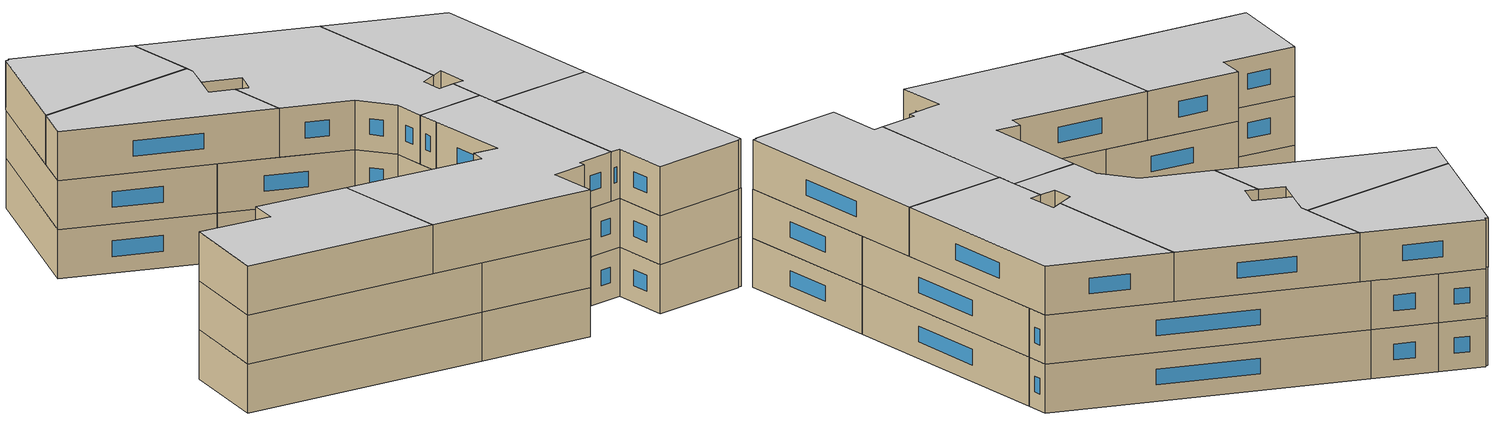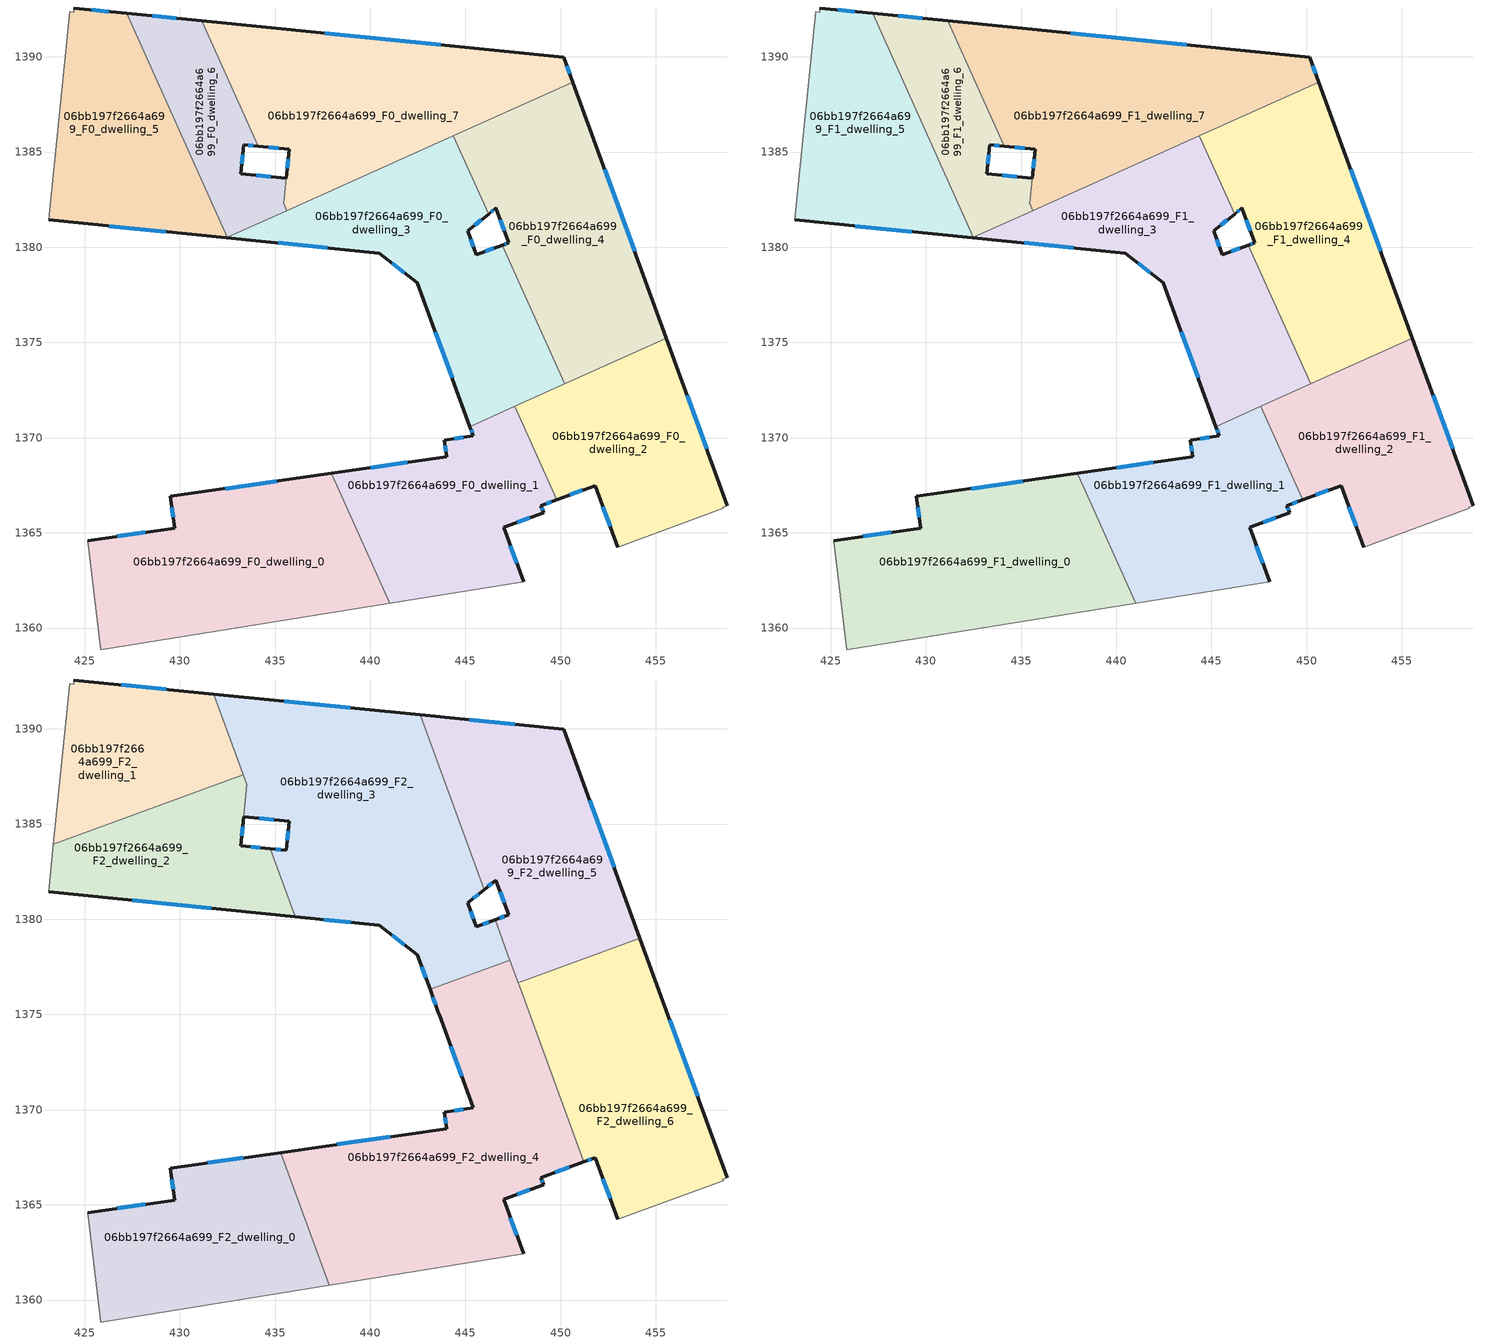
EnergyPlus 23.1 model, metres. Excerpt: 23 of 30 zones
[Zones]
06bb197f2664a699_F0_dwelling_0
 floor ground (EU_floor_Construction): 437.96,1368.13 441.03,1361.3 425.85,1358.85 425.16,1364.59 429.73,1365.25 429.5,1366.92 z0
 wall outside (EU_wall_Construction): 437.96,1368.13 429.5,1366.92 429.73,1365.25 425.16,1364.59 z0:3
 wall adiabatic (EU_wall_Construction): 425.16,1364.59 425.85,1358.85 441.03,1361.3 z0:3
 wall to 06bb197f2664a699_F0_dwelling_1 (EU_wall_Construction): 438.26,1367.46 437.96,1368.13 / 441.03,1361.3 438.27,1367.45 z0:3
 window (EU_Window_Construction): 428.18,1365.03 426.71,1364.82 / 429.58,1366.35 429.65,1365.82 / 435.08,1367.72 432.37,1367.33 z1.02:1.98
06bb197f2664a699_F0_dwelling_1
 floor ground (EU_floor_Construction): 447.59,1371.64 449.79,1366.74 448.96,1366.43 449.1,1366.06 447,1365.29 448.05,1362.43 441.03,1361.3 437.96,1368.13 444.01,1369 443.88,1369.88 445.41,1370.09 445.23,1370.58 z0
 wall outside (EU_wall_Construction): 445.23,1370.58 445.41,1370.09 443.88,1369.88 444.01,1369 437.96,1368.13 / 448.05,1362.43 447,1365.29 449.1,1366.06 448.96,1366.43 449.79,1366.74 z0:3
 wall adiabatic (EU_wall_Construction): 441.03,1361.3 448.05,1362.43 z0:3
 wall to 06bb197f2664a699_F0_dwelling_2 (EU_wall_Construction): 449.79,1366.74 447.59,1371.64 z0:3
 wall to 06bb197f2664a699_F0_dwelling_3 (EU_wall_Construction): 447.59,1371.64 445.23,1370.58 z0:3
 window (EU_Window_Construction): 441.95,1368.7 440.02,1368.43 / 443.93,1369.58 443.97,1369.3 / 444.89,1370.02 444.4,1369.95 / 445.29,1370.42 445.35,1370.26 / 449.25,1366.54 449.51,1366.64 / 449.05,1366.19 449.01,1366.31 / 447.72,1365.55 448.38,1365.8 / 447.69,1363.41 447.36,1364.32 z1.02:1.98
06bb197f2664a699_F0_dwelling_2
 floor ground (EU_floor_Construction): 455.55,1375.22 458.76,1366.43 458.52,1366.34 458.54,1366.28 453.01,1364.23 451.81,1367.48 449.79,1366.74 447.59,1371.64 z0
 wall outside (EU_wall_Construction): 449.79,1366.74 451.81,1367.48 453.01,1364.23 / 458.76,1366.43 455.55,1375.22 z0:3
 wall adiabatic (EU_wall_Construction): 453.01,1364.23 458.54,1366.28 458.52,1366.34 458.76,1366.43 z0:3
 wall to 06bb197f2664a699_F0_dwelling_4 (EU_wall_Construction): 455.55,1375.22 450.21,1372.82 z0:3
 wall to 06bb197f2664a699_F0_dwelling_3 (EU_wall_Construction): 450.21,1372.82 447.59,1371.65 z0:3
 window (EU_Window_Construction): 450.48,1366.99 451.13,1367.23 / 457.67,1369.42 456.64,1372.23 / 452.22,1366.38 452.6,1365.34 z1.02:1.98
06bb197f2664a699_F0_dwelling_3
 floor ground (EU_floor_Construction): 446.21,1381.74 445.11,1380.86 445.56,1379.61 446.94,1380.12 450.21,1372.82 445.23,1370.58 442.48,1378.13 440.47,1379.7 432.44,1380.5 444.36,1385.85 z0
 wall outside (EU_wall_Construction): 446.94,1380.12 445.56,1379.61 445.11,1380.86 446.21,1381.74 / 432.44,1380.5 440.47,1379.7 442.48,1378.13 445.23,1370.58 z0:3
 wall to 06bb197f2664a699_F0_dwelling_4 (EU_wall_Construction): 446.21,1381.74 444.36,1385.85 / 450.21,1372.82 446.94,1380.12 z0:3
 wall to 06bb197f2664a699_F0_dwelling_7 (EU_wall_Construction): 444.36,1385.85 435.62,1381.93 z0:3
 wall to 06bb197f2664a699_F0_dwelling_6 (EU_wall_Construction): 435.62,1381.93 432.48,1380.52 z0:3
 wall to 06bb197f2664a699_F0_dwelling_5 (EU_wall_Construction): 432.48,1380.52 432.44,1380.5 z0:3
 window (EU_Window_Construction): 445.48,1381.16 445.83,1381.44 / 445.41,1380.04 445.26,1380.43 / 446.47,1379.94 446.03,1379.78 / 443.41,1375.56 444.29,1373.15 / 441.15,1379.16 441.8,1378.66 / 435.17,1380.23 437.74,1379.97 z1.02:1.98
06bb197f2664a699_F0_dwelling_4
 floor ground (EU_floor_Construction): 450.64,1388.67 455.55,1375.22 450.21,1372.82 446.94,1380.12 447.26,1380.23 446.6,1382.06 446.21,1381.74 444.36,1385.85 z0
 wall outside (EU_wall_Construction): 446.21,1381.74 446.6,1382.06 447.26,1380.23 446.94,1380.12 / 455.55,1375.22 450.64,1388.67 z0:3
 wall to 06bb197f2664a699_F0_dwelling_7 (EU_wall_Construction): 450.64,1388.67 444.36,1385.85 z0:3
 window (EU_Window_Construction): 447.15,1380.19 447.05,1380.16 / 446.83,1381.44 447.04,1380.85 / 446.34,1381.85 446.47,1381.95 / 453.88,1379.79 452.31,1384.09 z1.02:1.98
06bb197f2664a699_F0_dwelling_5
 floor ground (EU_floor_Construction): 427.2,1392.28 432.48,1380.52 432.44,1380.5 423.1,1381.43 424.21,1392.36 424.42,1392.33 424.42,1392.56 z0
 wall outside (EU_wall_Construction): 427.2,1392.28 424.42,1392.56 / 423.1,1381.43 432.44,1380.5 z0:3
 wall to 06bb197f2664a699_F0_dwelling_6 (EU_wall_Construction): 432.48,1380.52 427.2,1392.28 z0:3
 wall adiabatic (EU_wall_Construction): 424.42,1392.56 424.42,1392.33 424.21,1392.36 423.1,1381.43 z0:3
 window (EU_Window_Construction): 426.26,1392.38 425.37,1392.47 / 426.28,1381.12 429.26,1380.82 z1.02:1.98
06bb197f2664a699_F0_dwelling_6
 floor ground (EU_floor_Construction): 431.15,1391.88 434.1,1385.3 433.34,1385.38 433.19,1383.86 435.58,1383.62 435.45,1382.3 435.62,1381.93 432.48,1380.52 427.2,1392.28 z0
 wall outside (EU_wall_Construction): 431.15,1391.88 427.2,1392.28 / 435.58,1383.62 433.19,1383.86 433.34,1385.38 434.1,1385.3 z0:3
 wall to 06bb197f2664a699_F0_dwelling_7 (EU_wall_Construction): 434.1,1385.3 431.15,1391.88 / 435.62,1381.93 435.45,1382.3 435.58,1383.62 z0:3
 window (EU_Window_Construction): 429.81,1392.02 428.55,1392.14 / 433.6,1385.35 433.84,1385.33 / 433.24,1384.38 433.29,1384.86 / 434.77,1383.7 434.01,1383.78 z1.02:1.98
06bb197f2664a699_F0_dwelling_7
 floor ground (EU_floor_Construction): 450.16,1389.97 450.64,1388.67 435.62,1381.93 435.45,1382.3 435.74,1385.14 434.1,1385.3 431.15,1391.88 z0
 wall outside (EU_wall_Construction): 434.1,1385.3 435.74,1385.14 435.59,1383.62 / 450.64,1388.67 450.16,1389.97 431.15,1391.88 z0:3
 window (EU_Window_Construction): 435.69,1384.63 435.64,1384.14 / 434.66,1385.25 435.18,1385.2 / 443.69,1390.62 437.62,1391.23 / 450.47,1389.11 450.32,1389.53 z1.02:1.98
06bb197f2664a699_F1_dwelling_0
 floor to 06bb197f2664a699_F0_dwelling_0 (EU_floor_Construction): 437.96,1368.13 441.03,1361.3 425.85,1358.85 425.16,1364.59 429.73,1365.25 429.5,1366.92 z3
 wall outside (EU_wall_Construction): 437.96,1368.13 429.5,1366.92 429.73,1365.25 425.16,1364.59 z3:6
 wall adiabatic (EU_wall_Construction): 425.16,1364.59 425.85,1358.85 441.03,1361.3 z3:6
 wall to 06bb197f2664a699_F1_dwelling_1 (EU_wall_Construction): 438.26,1367.46 437.96,1368.13 / 441.03,1361.3 438.27,1367.45 z3:6
 window (EU_Window_Construction): 428.18,1365.03 426.71,1364.82 / 429.58,1366.35 429.65,1365.82 / 435.08,1367.72 432.37,1367.33 z4.02:4.98
06bb197f2664a699_F1_dwelling_1
 floor to 06bb197f2664a699_F0_dwelling_1 (EU_floor_Construction): 447.59,1371.64 449.79,1366.74 448.96,1366.43 449.1,1366.06 447,1365.29 448.05,1362.43 441.03,1361.3 437.96,1368.13 444.01,1369 443.88,1369.88 445.41,1370.09 445.23,1370.58 z3
 wall outside (EU_wall_Construction): 445.23,1370.58 445.41,1370.09 443.88,1369.88 444.01,1369 437.96,1368.13 / 448.05,1362.43 447,1365.29 449.1,1366.06 448.96,1366.43 449.79,1366.74 z3:6
 wall adiabatic (EU_wall_Construction): 441.03,1361.3 448.05,1362.43 z3:6
 wall to 06bb197f2664a699_F1_dwelling_2 (EU_wall_Construction): 449.79,1366.74 447.59,1371.64 z3:6
 wall to 06bb197f2664a699_F1_dwelling_3 (EU_wall_Construction): 447.59,1371.64 445.23,1370.58 z3:6
 window (EU_Window_Construction): 441.95,1368.7 440.02,1368.43 / 443.93,1369.58 443.97,1369.3 / 444.89,1370.02 444.4,1369.95 / 445.29,1370.42 445.35,1370.26 / 449.25,1366.54 449.51,1366.64 / 449.05,1366.19 449.01,1366.31 / 447.72,1365.55 448.38,1365.8 / 447.69,1363.41 447.36,1364.32 z4.02:4.98
06bb197f2664a699_F1_dwelling_2
 floor to 06bb197f2664a699_F0_dwelling_2 (EU_floor_Construction): 455.55,1375.22 458.76,1366.43 458.52,1366.34 458.54,1366.28 453.01,1364.23 451.81,1367.48 449.79,1366.74 447.59,1371.64 z3
 wall outside (EU_wall_Construction): 449.79,1366.74 451.81,1367.48 453.01,1364.23 / 458.76,1366.43 455.55,1375.22 z3:6
 wall adiabatic (EU_wall_Construction): 453.01,1364.23 458.54,1366.28 458.52,1366.34 458.76,1366.43 z3:6
 wall to 06bb197f2664a699_F1_dwelling_4 (EU_wall_Construction): 455.55,1375.22 450.21,1372.82 z3:6
 wall to 06bb197f2664a699_F1_dwelling_3 (EU_wall_Construction): 450.21,1372.82 447.59,1371.65 z3:6
 window (EU_Window_Construction): 450.48,1366.99 451.13,1367.23 / 457.67,1369.42 456.64,1372.23 / 452.22,1366.38 452.6,1365.34 z4.02:4.98
06bb197f2664a699_F1_dwelling_3
 floor to 06bb197f2664a699_F0_dwelling_3 (EU_floor_Construction): 446.21,1381.74 445.11,1380.86 445.56,1379.61 446.94,1380.12 450.21,1372.82 445.23,1370.58 442.48,1378.13 440.47,1379.7 432.44,1380.5 444.36,1385.85 z3
 wall outside (EU_wall_Construction): 446.94,1380.12 445.56,1379.61 445.11,1380.86 446.21,1381.74 / 432.44,1380.5 440.47,1379.7 442.48,1378.13 445.23,1370.58 z3:6
 wall to 06bb197f2664a699_F1_dwelling_4 (EU_wall_Construction): 446.21,1381.74 444.36,1385.85 / 450.21,1372.82 446.94,1380.12 z3:6
 wall to 06bb197f2664a699_F1_dwelling_7 (EU_wall_Construction): 444.36,1385.85 435.62,1381.93 z3:6
 wall to 06bb197f2664a699_F1_dwelling_6 (EU_wall_Construction): 435.62,1381.93 432.48,1380.52 z3:6
 wall to 06bb197f2664a699_F1_dwelling_5 (EU_wall_Construction): 432.48,1380.52 432.44,1380.5 z3:6
 window (EU_Window_Construction): 445.48,1381.16 445.83,1381.44 / 445.41,1380.04 445.26,1380.43 / 446.47,1379.94 446.03,1379.78 / 443.41,1375.56 444.29,1373.15 / 441.15,1379.16 441.8,1378.66 / 435.17,1380.23 437.74,1379.97 z4.02:4.98
06bb197f2664a699_F1_dwelling_4
 floor to 06bb197f2664a699_F0_dwelling_4 (EU_floor_Construction): 450.64,1388.67 455.55,1375.22 450.21,1372.82 446.94,1380.12 447.26,1380.23 446.6,1382.06 446.21,1381.74 444.36,1385.85 z3
 wall outside (EU_wall_Construction): 446.21,1381.74 446.6,1382.06 447.26,1380.23 446.94,1380.12 / 455.55,1375.22 450.64,1388.67 z3:6
 wall to 06bb197f2664a699_F1_dwelling_7 (EU_wall_Construction): 450.64,1388.67 444.36,1385.85 z3:6
 window (EU_Window_Construction): 447.15,1380.19 447.05,1380.16 / 446.83,1381.44 447.04,1380.85 / 446.34,1381.85 446.47,1381.95 / 453.88,1379.79 452.31,1384.09 z4.02:4.98
06bb197f2664a699_F1_dwelling_5
 floor to 06bb197f2664a699_F0_dwelling_5 (EU_floor_Construction): 427.2,1392.28 432.48,1380.52 432.44,1380.5 423.1,1381.43 424.21,1392.36 424.42,1392.33 424.42,1392.56 z3
 wall outside (EU_wall_Construction): 427.2,1392.28 424.42,1392.56 / 423.1,1381.43 432.44,1380.5 z3:6
 wall to 06bb197f2664a699_F1_dwelling_6 (EU_wall_Construction): 432.48,1380.52 427.2,1392.28 z3:6
 wall adiabatic (EU_wall_Construction): 424.42,1392.56 424.42,1392.33 424.21,1392.36 423.1,1381.43 z3:6
 window (EU_Window_Construction): 426.26,1392.38 425.37,1392.47 / 426.28,1381.12 429.26,1380.82 z4.02:4.98
06bb197f2664a699_F1_dwelling_6
 floor to 06bb197f2664a699_F0_dwelling_6 (EU_floor_Construction): 431.15,1391.88 434.1,1385.3 433.34,1385.38 433.19,1383.86 435.58,1383.62 435.45,1382.3 435.62,1381.93 432.48,1380.52 427.2,1392.28 z3
 wall outside (EU_wall_Construction): 431.15,1391.88 427.2,1392.28 / 435.58,1383.62 433.19,1383.86 433.34,1385.38 434.1,1385.3 z3:6
 wall to 06bb197f2664a699_F1_dwelling_7 (EU_wall_Construction): 434.1,1385.3 431.15,1391.88 / 435.62,1381.93 435.45,1382.3 435.58,1383.62 z3:6
 window (EU_Window_Construction): 429.81,1392.02 428.55,1392.14 / 433.6,1385.35 433.84,1385.33 / 433.24,1384.38 433.29,1384.86 / 434.77,1383.7 434.01,1383.78 z4.02:4.98
06bb197f2664a699_F1_dwelling_7
 floor to 06bb197f2664a699_F0_dwelling_7 (EU_floor_Construction): 450.16,1389.97 450.64,1388.67 435.62,1381.93 435.45,1382.3 435.74,1385.14 434.1,1385.3 431.15,1391.88 z3
 wall outside (EU_wall_Construction): 434.1,1385.3 435.74,1385.14 435.59,1383.62 / 450.64,1388.67 450.16,1389.97 431.15,1391.88 z3:6
 window (EU_Window_Construction): 435.69,1384.63 435.64,1384.14 / 434.66,1385.25 435.18,1385.2 / 443.69,1390.62 437.62,1391.23 / 450.47,1389.11 450.32,1389.53 z4.02:4.98
 ceiling adiabatic (EU_roof_Construction): 450.64,1388.67 450.16,1389.97 442.63,1390.73 444.41,1385.87 z6; 433.48,1386.7 433.52,1387.09 433.33,1387.59 433.11,1387.51 z6
06bb197f2664a699_F2_dwelling_0
 floor outside (EU_floor_Construction): 435.3,1367.75 429.5,1366.92 429.73,1365.25 429.49,1366.92 435.3,1367.75 437.84,1360.78 425.85,1358.85 425.16,1364.59 425.85,1358.85 437.84,1360.78 z6
 floor to 06bb197f2664a699_F1_dwelling_0 (EU_floor_Construction): 435.3,1367.75 437.84,1360.78 425.85,1358.85 425.16,1364.59 429.73,1365.25 429.5,1366.92 z6
 wall outside (EU_wall_Construction): 435.3,1367.75 429.49,1366.92 429.73,1365.25 425.16,1364.59 z6:9
 wall to 06bb197f2664a699_F2_dwelling_4 (EU_wall_Construction): 437.84,1360.78 435.3,1367.75 z6:9
 wall adiabatic (EU_wall_Construction): 425.16,1364.59 425.85,1358.85 437.84,1360.78 z6:9
 window (EU_Window_Construction): 433.32,1367.46 431.47,1367.2 / 428.18,1365.02 426.71,1364.81 / 429.58,1366.35 429.65,1365.82 z7.02:7.98
 ceiling to 06bb197f2664a699_F3_dwelling_0 (EU_floor_Construction): 437.84,1360.78 435.3,1367.75 429.49,1366.92 429.73,1365.25 425.16,1364.59 425.85,1358.85 z9
06bb197f2664a699_F2_dwelling_1
 floor to 06bb197f2664a699_F1_dwelling_5 (EU_floor_Construction): 427.2,1392.28 429.87,1386.33 423.36,1383.95 424.21,1392.36 424.42,1392.33 424.42,1392.56 z6
 floor to 06bb197f2664a699_F1_dwelling_6 (EU_floor_Construction): 431.15,1391.88 433.11,1387.51 429.87,1386.33 427.2,1392.28 z6
 floor to 06bb197f2664a699_F1_dwelling_7 (EU_floor_Construction): 431.79,1391.82 433.33,1387.59 433.11,1387.51 431.15,1391.88 z6
 wall outside (EU_wall_Construction): 431.79,1391.82 424.42,1392.56 z6:9
 wall adiabatic (EU_wall_Construction): 424.42,1392.56 424.41,1392.33 424.21,1392.36 423.36,1383.95 z6:9
 wall to 06bb197f2664a699_F2_dwelling_2 (EU_wall_Construction): 423.36,1383.95 433.33,1387.59 z6:9
 wall to 06bb197f2664a699_F2_dwelling_3 (EU_wall_Construction): 433.33,1387.59 431.79,1391.82 z6:9
 window (EU_Window_Construction): 429.28,1392.07 426.93,1392.31 z7.02:7.98
 ceiling to 06bb197f2664a699_F3_dwelling_1 (EU_floor_Construction): 433.33,1387.59 431.79,1391.82 424.42,1392.56 424.41,1392.33 424.21,1392.36 423.36,1383.95 z9
06bb197f2664a699_F2_dwelling_2
 floor to 06bb197f2664a699_F1_dwelling_6 (EU_floor_Construction): 433.48,1386.7 433.19,1383.86 434.76,1383.7 435.43,1381.84 432.48,1380.52 429.87,1386.33 433.11,1387.51 z6
 floor to 06bb197f2664a699_F1_dwelling_5 (EU_floor_Construction): 429.87,1386.33 432.48,1380.52 432.44,1380.5 423.1,1381.43 423.36,1383.95 z6
 floor adiabatic (EU_floor_Construction): 433.33,1387.59 433.52,1387.09 433.48,1386.7 433.11,1387.51 z6
 floor to 06bb197f2664a699_F1_dwelling_3 (EU_floor_Construction): 435.43,1381.84 436.06,1380.14 432.44,1380.5 z6
 wall outside (EU_wall_Construction): 423.1,1381.43 436.06,1380.14 / 434.76,1383.7 433.19,1383.86 433.34,1385.37 z6:9
 wall adiabatic (EU_wall_Construction): 423.36,1383.95 423.1,1381.43 z6:9
 wall to 06bb197f2664a699_F2_dwelling_3 (EU_wall_Construction): 433.34,1385.38 433.52,1387.09 433.33,1387.59 / 436.06,1380.14 434.76,1383.7 z6:9
 window (EU_Window_Construction): 427.51,1380.99 431.65,1380.58 / 433.24,1384.37 433.29,1384.86 / 434.22,1383.75 433.72,1383.8 z7.02:7.98
 ceiling to 06bb197f2664a699_F3_dwelling_2 (EU_floor_Construction): 436.06,1380.14 434.76,1383.7 433.19,1383.86 433.52,1387.09 433.33,1387.59 423.36,1383.95 423.1,1381.43 z9
06bb197f2664a699_F2_dwelling_3
 floor to 06bb197f2664a699_F1_dwelling_3 (EU_floor_Construction): 444.64,1385.24 445.98,1381.56 445.11,1380.86 445.56,1379.61 446.56,1379.98 447.34,1377.86 443.14,1376.32 442.48,1378.13 440.47,1379.7 436.06,1380.14 435.43,1381.84 444.36,1385.85 z6
 floor to 06bb197f2664a699_F1_dwelling_7 (EU_floor_Construction): 442.63,1390.73 444.41,1385.87 435.62,1381.93 435.45,1382.3 435.74,1385.14 434.1,1385.3 433.48,1386.7 433.52,1387.09 431.79,1391.82 z6
 floor to 06bb197f2664a699_F1_dwelling_6 (EU_floor_Construction): 433.48,1386.7 434.1,1385.3 433.34,1385.38 z6; 435.58,1383.62 435.45,1382.3 435.62,1381.93 435.43,1381.84 434.76,1383.7 z6
 floor to 06bb197f2664a699_F1_dwelling_4 (EU_floor_Construction): 444.41,1385.87 444.64,1385.24 444.36,1385.85 z6
 wall outside (EU_wall_Construction): 436.06,1380.14 440.47,1379.69 442.48,1378.13 443.14,1376.32 / 433.34,1385.38 435.74,1385.14 435.58,1383.62 434.76,1383.7 / 442.63,1390.73 431.79,1391.82 / 446.56,1379.98 445.56,1379.61 445.11,1380.85 445.98,1381.56 z6:9
 wall to 06bb197f2664a699_F2_dwelling_5 (EU_wall_Construction): 445.98,1381.56 442.63,1390.73 / 447.34,1377.86 446.56,1379.98 z6:9
 wall to 06bb197f2664a699_F2_dwelling_4 (EU_wall_Construction): 443.14,1376.32 447.34,1377.86 z6:9
 window (EU_Window_Construction): 441.15,1379.16 441.8,1378.66 / 437.56,1379.99 438.97,1379.84 / 435.3,1383.65 435.04,1383.67 / 435.68,1384.62 435.64,1384.14 / 434.16,1385.3 434.92,1385.22 / 438.94,1391.1 435.48,1391.45 / 445.41,1381.09 445.69,1381.32 / 445.41,1380.03 445.26,1380.43 / 446.22,1379.85 445.9,1379.74 / 442.7,1377.51 442.91,1376.94 z7.02:7.98
 ceiling to 06bb197f2664a699_F3_dwelling_3 (EU_floor_Construction): 447.34,1377.86 446.56,1379.98 445.56,1379.61 445.11,1380.85 445.98,1381.56 442.63,1390.73 431.79,1391.82 433.52,1387.09 433.34,1385.38 435.74,1385.14 435.58,1383.62 434.76,1383.7 436.06,1380.14 440.47,1379.69 442.48,1378.13 443.14,1376.32 z9
06bb197f2664a699_F2_dwelling_4
 floor to 06bb197f2664a699_F1_dwelling_1 (EU_floor_Construction): 447.59,1371.64 449.79,1366.74 448.96,1366.43 449.1,1366.06 447,1365.29 448.05,1362.43 441.03,1361.3 437.96,1368.13 444.01,1369 443.88,1369.88 445.41,1370.09 445.23,1370.58 z6
 floor to 06bb197f2664a699_F1_dwelling_0 (EU_floor_Construction): 437.96,1368.13 441.03,1361.3 437.84,1360.78 435.3,1367.75 z6
 floor to 06bb197f2664a699_F1_dwelling_3 (EU_floor_Construction): 447.78,1376.64 447.82,1376.54 449.32,1372.42 445.23,1370.58 443.14,1376.32 447.34,1377.86 z6
 floor to 06bb197f2664a699_F1_dwelling_2 (EU_floor_Construction): 449.32,1372.42 451.21,1367.26 449.79,1366.74 447.59,1371.64 z6
 wall outside (EU_wall_Construction): 443.14,1376.32 443.58,1375.1 443.62,1375.01 445.41,1370.09 443.88,1369.88 444.01,1369 435.3,1367.75 / 448.05,1362.43 447,1365.29 449.1,1366.06 448.96,1366.43 451.21,1367.26 z6:9
 wall adiabatic (EU_wall_Construction): 437.84,1360.78 448.05,1362.43 z6:9
 wall to 06bb197f2664a699_F2_dwelling_6 (EU_wall_Construction): 451.21,1367.26 447.82,1376.54 447.78,1376.64 447.77,1376.67 z6:9
 wall to 06bb197f2664a699_F2_dwelling_5 (EU_wall_Construction): 447.77,1376.67 447.34,1377.86 z6:9
 window (EU_Window_Construction): 444.89,1370.02 444.4,1369.95 / 444.23,1373.33 444.8,1371.76 / 443.29,1375.91 443.43,1375.52 / 449.73,1366.71 450.44,1366.98 / 449.05,1366.18 449.01,1366.3 / 447.71,1365.55 448.38,1365.8 / 447.69,1363.4 447.36,1364.32 / 441.04,1368.57 438.26,1368.17 / 443.92,1369.58 443.96,1369.3 z7.02:7.98
 ceiling to 06bb197f2664a699_F3_dwelling_4 (EU_floor_Construction): 448.05,1362.43 447,1365.29 449.1,1366.06 448.96,1366.43 451.21,1367.26 447.82,1376.54 447.78,1376.64 447.34,1377.86 443.14,1376.32 443.58,1375.1 443.62,1375.01 445.41,1370.09 443.88,1369.88 444.01,1369 435.3,1367.75 437.84,1360.78 z9
06bb197f2664a699_F2_dwelling_5
 floor to 06bb197f2664a699_F1_dwelling_4 (EU_floor_Construction): 450.64,1388.67 454.16,1379 448.39,1376.89 446.94,1380.11 447.26,1380.23 446.6,1382.06 446.21,1381.74 444.64,1385.24 444.41,1385.87 z6
 floor to 06bb197f2664a699_F1_dwelling_3 (EU_floor_Construction): 444.64,1385.24 446.21,1381.74 445.98,1381.56 z6; 446.94,1380.11 448.39,1376.89 447.77,1376.67 446.56,1379.98 z6
 floor adiabatic (EU_floor_Construction): 450.16,1389.97 450.64,1388.67 444.41,1385.87 442.63,1390.73 z6
 wall outside (EU_wall_Construction): 445.98,1381.56 446.6,1382.06 447.26,1380.23 446.56,1379.98 / 454.16,1379 450.16,1389.97 442.63,1390.73 z6:9
 wall to 06bb197f2664a699_F2_dwelling_6 (EU_wall_Construction): 447.77,1376.67 454.16,1379 z6:9
 window (EU_Window_Construction): 446.82,1381.44 447.04,1380.85 / 446.19,1381.73 446.39,1381.89 / 447.6,1390.23 445.19,1390.47 / 452.8,1382.73 451.52,1386.24 / 447.02,1380.15 446.8,1380.06 z7.02:7.98
 ceiling to 06bb197f2664a699_F3_dwelling_5 (EU_floor_Construction): 454.16,1379 450.16,1389.97 442.63,1390.73 445.98,1381.56 446.6,1382.06 447.26,1380.23 446.56,1379.98 447.77,1376.67 z9
06bb197f2664a699_F2_dwelling_6
 floor to 06bb197f2664a699_F1_dwelling_2 (EU_floor_Construction): 455.55,1375.22 458.76,1366.43 458.52,1366.34 458.54,1366.28 453.01,1364.23 451.81,1367.48 451.21,1367.26 449.32,1372.42 z6
 floor to 06bb197f2664a699_F1_dwelling_4 (EU_floor_Construction): 454.16,1379 455.55,1375.22 450.21,1372.82 448.39,1376.89 z6
 floor to 06bb197f2664a699_F1_dwelling_3 (EU_floor_Construction): 448.39,1376.89 450.21,1372.82 449.32,1372.42 447.79,1376.63 447.78,1376.64 447.77,1376.67 z6
 wall outside (EU_wall_Construction): 451.21,1367.26 451.81,1367.48 453.01,1364.23 / 458.76,1366.43 454.16,1379 z6:9
 wall adiabatic (EU_wall_Construction): 453.01,1364.23 458.54,1366.28 458.52,1366.34 458.76,1366.43 z6:9
 window (EU_Window_Construction): 452.22,1366.38 452.6,1365.34 / 451.41,1367.34 451.61,1367.41 / 457.19,1370.71 455.73,1374.72 z7.02:7.98
 ceiling to 06bb197f2664a699_F3_dwelling_6 (EU_floor_Construction): 458.54,1366.28 458.52,1366.34 458.76,1366.43 454.16,1379 447.77,1376.67 451.21,1367.26 451.81,1367.48 453.01,1364.23 z9
[Building]
EU S2 Campaign: North Axis=0; Terrain=City; Solar Distribution=FullExterior
[Site:Location]
Vienna: Latitude=48; Longitude=16.5; Time Zone=1; Elevation=183
[SizingPeriod:WeatherFileDays]
AnnualSizingPeriod: Begin Month=1; Begin Day of Month=1; End Month=12; End Day of Month=31; Day of Week for Start Day=Monday; Use Weather File Daylight Saving Period=No; Use Weather File Rain and Snow Indicators=No
[MATERIAL]
EU_InternalMass_Material: Roughness=MediumRough; Thickness=0.1; Conductivity=1; Density=1800; Specific Heat=900; Thermal Absorptance=0.9; Solar Absorptance=0.7; Visible Absorptance=0.7
[MATERIAL:NOMASS] Roughness=MediumRough; Thermal Absorptance=0.9; Solar Absorptance=0.7; Visible Absorptance=0.7
Name | Thermal Resistance
EU_wall_NoMass | 0.942466
EU_roof_NoMass | 0.551687
EU_floor_NoMass | 0.66527
[WINDOWMATERIAL:SIMPLEGLAZINGSYSTEM]
EU_Window_SimpleGlazing: UFactor=2.03367; Solar Heat Gain Coefficient=0.65; Visible Transmittance=0.65
[CONSTRUCTION]
EU_wall_Construction: EU_wall_NoMass
EU_roof_Construction: EU_roof_NoMass
EU_floor_Construction: EU_floor_NoMass
EU_Window_Construction: EU_Window_SimpleGlazing
EU_InternalMass_Construction: EU_InternalMass_Material
[ZONE] Type=1; Multiplier=1; Ceiling Height=autocalculate; Floor Area=autocalculate; Part of Total Floor Area=Yes
Name | Volume
06bb197f2664a699_F0_dwelling_0; 06bb197f2664a699_F1_dwelling_0 | 290.624
06bb197f2664a699_F2_dwelling_0 | 226.38
06bb197f2664a699_F0_dwelling_1; 06bb197f2664a699_F1_dwelling_1 | 211.363
06bb197f2664a699_F2_dwelling_1 | 170.353
06bb197f2664a699_F0_dwelling_2; 06bb197f2664a699_F1_dwelling_2 | 208.523
06bb197f2664a699_F2_dwelling_2 | 168.157
06bb197f2664a699_F0_dwelling_3; 06bb197f2664a699_F1_dwelling_3 | 270.234
06bb197f2664a699_F2_dwelling_3 | 392.417
06bb197f2664a699_F0_dwelling_4; 06bb197f2664a699_F1_dwelling_4 | 270.261
06bb197f2664a699_F2_dwelling_4 | 383.208
06bb197f2664a699_F0_dwelling_5; 06bb197f2664a699_F1_dwelling_5 | 208.507
06bb197f2664a699_F2_dwelling_5 | 268.079
06bb197f2664a699_F0_dwelling_6; 06bb197f2664a699_F1_dwelling_6 | 118.807
06bb197f2664a699_F2_dwelling_6 | 268.09
06bb197f2664a699_F0_dwelling_7; 06bb197f2664a699_F1_dwelling_7 | 298.271
[INTERNALMASS] Construction=EU_InternalMass_Construction
Name | Zone or ZoneList | Surface Area
06bb197f2664a699_F0_dwelling_0_EU_InternalMass | 06bb197f2664a699_F0_dwelling_0 | 96.8914
06bb197f2664a699_F0_dwelling_1_EU_InternalMass | 06bb197f2664a699_F0_dwelling_1 | 70.4545
06bb197f2664a699_F0_dwelling_2_EU_InternalMass | 06bb197f2664a699_F0_dwelling_2 | 69.508
06bb197f2664a699_F0_dwelling_3_EU_InternalMass | 06bb197f2664a699_F0_dwelling_3 | 90.0785
06bb197f2664a699_F0_dwelling_4_EU_InternalMass | 06bb197f2664a699_F0_dwelling_4 | 90.0866
06bb197f2664a699_F0_dwelling_5_EU_InternalMass | 06bb197f2664a699_F0_dwelling_5 | 69.5027
06bb197f2664a699_F0_dwelling_6_EU_InternalMass | 06bb197f2664a699_F0_dwelling_6 | 39.6013
06bb197f2664a699_F0_dwelling_7_EU_InternalMass | 06bb197f2664a699_F0_dwelling_7 | 99.4224
06bb197f2664a699_F1_dwelling_0_EU_InternalMass | 06bb197f2664a699_F1_dwelling_0 | 96.8914
06bb197f2664a699_F1_dwelling_1_EU_InternalMass | 06bb197f2664a699_F1_dwelling_1 | 70.4545
06bb197f2664a699_F1_dwelling_2_EU_InternalMass | 06bb197f2664a699_F1_dwelling_2 | 69.508
06bb197f2664a699_F1_dwelling_3_EU_InternalMass | 06bb197f2664a699_F1_dwelling_3 | 90.0785
06bb197f2664a699_F1_dwelling_4_EU_InternalMass | 06bb197f2664a699_F1_dwelling_4 | 90.0866
06bb197f2664a699_F1_dwelling_5_EU_InternalMass | 06bb197f2664a699_F1_dwelling_5 | 69.5027
06bb197f2664a699_F1_dwelling_6_EU_InternalMass | 06bb197f2664a699_F1_dwelling_6 | 39.6013
06bb197f2664a699_F1_dwelling_7_EU_InternalMass | 06bb197f2664a699_F1_dwelling_7 | 99.4224
06bb197f2664a699_F2_dwelling_0_EU_InternalMass | 06bb197f2664a699_F2_dwelling_0 | 75.455
06bb197f2664a699_F2_dwelling_1_EU_InternalMass | 06bb197f2664a699_F2_dwelling_1 | 56.7725
06bb197f2664a699_F2_dwelling_2_EU_InternalMass | 06bb197f2664a699_F2_dwelling_2 | 56.0553
06bb197f2664a699_F2_dwelling_3_EU_InternalMass | 06bb197f2664a699_F2_dwelling_3 | 130.803
06bb197f2664a699_F2_dwelling_4_EU_InternalMass | 06bb197f2664a699_F2_dwelling_4 | 127.739
06bb197f2664a699_F2_dwelling_5_EU_InternalMass | 06bb197f2664a699_F2_dwelling_5 | 89.3581
06bb197f2664a699_F2_dwelling_6_EU_InternalMass | 06bb197f2664a699_F2_dwelling_6 | 89.3631
[OTHEREQUIPMENT] Fuel Type=Electricity; Design Level Calculation Method=Watts/Area; Power per Zone Floor Area=1; Fraction Latent=0; Fraction Radiant=0; Fraction Lost=0; Carbon Dioxide Generation Rate=0; EndUse Subcategory=EU_Step8_InternalGains
Name | Zone or ZoneList or Space or SpaceList | Schedule
EU_Step8_InternalGain_06bb197f2664a699_F0_dwelling_0_f000 | 06bb197f2664a699_F0_dwelling_0 | EU_Step8_GainSchedule_06bb197f2664a699_F0_dwelling_0_f000
EU_Step8_InternalGain_06bb197f2664a699_F0_dwelling_1_f000 | 06bb197f2664a699_F0_dwelling_1 | EU_Step8_GainSchedule_06bb197f2664a699_F0_dwelling_1_f000
EU_Step8_InternalGain_06bb197f2664a699_F0_dwelling_2_f000 | 06bb197f2664a699_F0_dwelling_2 | EU_Step8_GainSchedule_06bb197f2664a699_F0_dwelling_2_f000
EU_Step8_InternalGain_06bb197f2664a699_F0_dwelling_3_f000 | 06bb197f2664a699_F0_dwelling_3 | EU_Step8_GainSchedule_06bb197f2664a699_F0_dwelling_3_f000
EU_Step8_InternalGain_06bb197f2664a699_F0_dwelling_4_f000 | 06bb197f2664a699_F0_dwelling_4 | EU_Step8_GainSchedule_06bb197f2664a699_F0_dwelling_4_f000
EU_Step8_InternalGain_06bb197f2664a699_F0_dwelling_5_f000 | 06bb197f2664a699_F0_dwelling_5 | EU_Step8_GainSchedule_06bb197f2664a699_F0_dwelling_5_f000
EU_Step8_InternalGain_06bb197f2664a699_F0_dwelling_6_f000 | 06bb197f2664a699_F0_dwelling_6 | EU_Step8_GainSchedule_06bb197f2664a699_F0_dwelling_6_f000
EU_Step8_InternalGain_06bb197f2664a699_F0_dwelling_7_f000 | 06bb197f2664a699_F0_dwelling_7 | EU_Step8_GainSchedule_06bb197f2664a699_F0_dwelling_7_f000
EU_Step8_InternalGain_06bb197f2664a699_F1_dwelling_0_f000 | 06bb197f2664a699_F1_dwelling_0 | EU_Step8_GainSchedule_06bb197f2664a699_F1_dwelling_0_f000
EU_Step8_InternalGain_06bb197f2664a699_F1_dwelling_1_f000 | 06bb197f2664a699_F1_dwelling_1 | EU_Step8_GainSchedule_06bb197f2664a699_F1_dwelling_1_f000
EU_Step8_InternalGain_06bb197f2664a699_F1_dwelling_2_f000 | 06bb197f2664a699_F1_dwelling_2 | EU_Step8_GainSchedule_06bb197f2664a699_F1_dwelling_2_f000
EU_Step8_InternalGain_06bb197f2664a699_F1_dwelling_3_f000 | 06bb197f2664a699_F1_dwelling_3 | EU_Step8_GainSchedule_06bb197f2664a699_F1_dwelling_3_f000
EU_Step8_InternalGain_06bb197f2664a699_F1_dwelling_4_f000 | 06bb197f2664a699_F1_dwelling_4 | EU_Step8_GainSchedule_06bb197f2664a699_F1_dwelling_4_f000
EU_Step8_InternalGain_06bb197f2664a699_F1_dwelling_5_f000 | 06bb197f2664a699_F1_dwelling_5 | EU_Step8_GainSchedule_06bb197f2664a699_F1_dwelling_5_f000
EU_Step8_InternalGain_06bb197f2664a699_F1_dwelling_6_f000 | 06bb197f2664a699_F1_dwelling_6 | EU_Step8_GainSchedule_06bb197f2664a699_F1_dwelling_6_f000
EU_Step8_InternalGain_06bb197f2664a699_F1_dwelling_7_f000 | 06bb197f2664a699_F1_dwelling_7 | EU_Step8_GainSchedule_06bb197f2664a699_F1_dwelling_7_f000
EU_Step8_InternalGain_06bb197f2664a699_F2_dwelling_0_f000 | 06bb197f2664a699_F2_dwelling_0 | EU_Step8_GainSchedule_06bb197f2664a699_F2_dwelling_0_f000
EU_Step8_InternalGain_06bb197f2664a699_F2_dwelling_1_f000 | 06bb197f2664a699_F2_dwelling_1 | EU_Step8_GainSchedule_06bb197f2664a699_F2_dwelling_1_f000
EU_Step8_InternalGain_06bb197f2664a699_F2_dwelling_2_f000 | 06bb197f2664a699_F2_dwelling_2 | EU_Step8_GainSchedule_06bb197f2664a699_F2_dwelling_2_f000
EU_Step8_InternalGain_06bb197f2664a699_F2_dwelling_3_f000 | 06bb197f2664a699_F2_dwelling_3 | EU_Step8_GainSchedule_06bb197f2664a699_F2_dwelling_3_f000
EU_Step8_InternalGain_06bb197f2664a699_F2_dwelling_4_f000 | 06bb197f2664a699_F2_dwelling_4 | EU_Step8_GainSchedule_06bb197f2664a699_F2_dwelling_4_f000
EU_Step8_InternalGain_06bb197f2664a699_F2_dwelling_5_f000 | 06bb197f2664a699_F2_dwelling_5 | EU_Step8_GainSchedule_06bb197f2664a699_F2_dwelling_5_f000
EU_Step8_InternalGain_06bb197f2664a699_F2_dwelling_6_f000 | 06bb197f2664a699_F2_dwelling_6 | EU_Step8_GainSchedule_06bb197f2664a699_F2_dwelling_6_f000
[ZONEVENTILATION:DESIGNFLOWRATE] Schedule=EU_AlwaysOn; Design Flow Rate Calculation Method=AirChanges/Hour; Air Changes per Hour=0.530523; Ventilation Type=Natural; Fan Pressure Rise=0; Fan Total Efficiency=1; Constant Term Coefficient=1; Temperature Term Coefficient=0; Velocity Term Coefficient=0; Velocity Squared Term Coefficient=0; Minimum Indoor Temperature=-100; Maximum Indoor Temperature=100; Delta Temperature=-100; Minimum Outdoor Temperature=-100; Maximum Outdoor Temperature=100; Maximum Wind Speed=40
Name | Zone or ZoneList or Space or SpaceList
EU_ConstantAir_06bb197f2664a699_F0_dwelling_0 | 06bb197f2664a699_F0_dwelling_0
EU_ConstantAir_06bb197f2664a699_F0_dwelling_1 | 06bb197f2664a699_F0_dwelling_1
EU_ConstantAir_06bb197f2664a699_F0_dwelling_2 | 06bb197f2664a699_F0_dwelling_2
EU_ConstantAir_06bb197f2664a699_F0_dwelling_3 | 06bb197f2664a699_F0_dwelling_3
EU_ConstantAir_06bb197f2664a699_F0_dwelling_4 | 06bb197f2664a699_F0_dwelling_4
EU_ConstantAir_06bb197f2664a699_F0_dwelling_5 | 06bb197f2664a699_F0_dwelling_5
EU_ConstantAir_06bb197f2664a699_F0_dwelling_6 | 06bb197f2664a699_F0_dwelling_6
EU_ConstantAir_06bb197f2664a699_F0_dwelling_7 | 06bb197f2664a699_F0_dwelling_7
EU_ConstantAir_06bb197f2664a699_F1_dwelling_0 | 06bb197f2664a699_F1_dwelling_0
EU_ConstantAir_06bb197f2664a699_F1_dwelling_1 | 06bb197f2664a699_F1_dwelling_1
EU_ConstantAir_06bb197f2664a699_F1_dwelling_2 | 06bb197f2664a699_F1_dwelling_2
EU_ConstantAir_06bb197f2664a699_F1_dwelling_3 | 06bb197f2664a699_F1_dwelling_3
EU_ConstantAir_06bb197f2664a699_F1_dwelling_4 | 06bb197f2664a699_F1_dwelling_4
EU_ConstantAir_06bb197f2664a699_F1_dwelling_5 | 06bb197f2664a699_F1_dwelling_5
EU_ConstantAir_06bb197f2664a699_F1_dwelling_6 | 06bb197f2664a699_F1_dwelling_6
EU_ConstantAir_06bb197f2664a699_F1_dwelling_7 | 06bb197f2664a699_F1_dwelling_7
EU_ConstantAir_06bb197f2664a699_F2_dwelling_0 | 06bb197f2664a699_F2_dwelling_0
EU_ConstantAir_06bb197f2664a699_F2_dwelling_1 | 06bb197f2664a699_F2_dwelling_1
EU_ConstantAir_06bb197f2664a699_F2_dwelling_2 | 06bb197f2664a699_F2_dwelling_2
EU_ConstantAir_06bb197f2664a699_F2_dwelling_3 | 06bb197f2664a699_F2_dwelling_3
EU_ConstantAir_06bb197f2664a699_F2_dwelling_4 | 06bb197f2664a699_F2_dwelling_4
EU_ConstantAir_06bb197f2664a699_F2_dwelling_5 | 06bb197f2664a699_F2_dwelling_5
EU_ConstantAir_06bb197f2664a699_F2_dwelling_6 | 06bb197f2664a699_F2_dwelling_6
[HVACTEMPLATE:THERMOSTAT] Constant Heating Setpoint=20; Constant Cooling Setpoint=50
EU_HeatOnly_06bb197f2664a699_F0_dwelling_0; EU_HeatOnly_06bb197f2664a699_F0_dwelling_1; EU_HeatOnly_06bb197f2664a699_F0_dwelling_2; EU_HeatOnly_06bb197f2664a699_F0_dwelling_3; EU_HeatOnly_06bb197f2664a699_F0_dwelling_4; EU_HeatOnly_06bb197f2664a699_F0_dwelling_5; EU_HeatOnly_06bb197f2664a699_F0_dwelling_6; EU_HeatOnly_06bb197f2664a699_F0_dwelling_7; EU_HeatOnly_06bb197f2664a699_F1_dwelling_0; EU_HeatOnly_06bb197f2664a699_F1_dwelling_1; EU_HeatOnly_06bb197f2664a699_F1_dwelling_2; EU_HeatOnly_06bb197f2664a699_F1_dwelling_3; EU_HeatOnly_06bb197f2664a699_F1_dwelling_4; EU_HeatOnly_06bb197f2664a699_F1_dwelling_5; EU_HeatOnly_06bb197f2664a699_F1_dwelling_6; EU_HeatOnly_06bb197f2664a699_F1_dwelling_7; EU_HeatOnly_06bb197f2664a699_F2_dwelling_0; EU_HeatOnly_06bb197f2664a699_F2_dwelling_1; EU_HeatOnly_06bb197f2664a699_F2_dwelling_2; EU_HeatOnly_06bb197f2664a699_F2_dwelling_3; EU_HeatOnly_06bb197f2664a699_F2_dwelling_4; EU_HeatOnly_06bb197f2664a699_F2_dwelling_5; EU_HeatOnly_06bb197f2664a699_F2_dwelling_6; EU_HeatOnly_06bb197f2664a699_F3_dwelling_0; EU_HeatOnly_06bb197f2664a699_F3_dwelling_1; EU_HeatOnly_06bb197f2664a699_F3_dwelling_2; EU_HeatOnly_06bb197f2664a699_F3_dwelling_3; EU_HeatOnly_06bb197f2664a699_F3_dwelling_4; EU_HeatOnly_06bb197f2664a699_F3_dwelling_5; EU_HeatOnly_06bb197f2664a699_F3_dwelling_6
[HVACTEMPLATE:ZONE:IDEALLOADSAIRSYSTEM] System Availability Schedule=EU_AlwaysOn; Maximum Heating Supply Air Temperature=50; Minimum Cooling Supply Air Temperature=13; Maximum Heating Supply Air Humidity Ratio=0.0156; Minimum Cooling Supply Air Humidity Ratio=0.0077; Heating Limit=NoLimit; Cooling Limit=NoLimit; Heating Availability Schedule=EU_AlwaysOn; Cooling Availability Schedule=EU_CoolingOff; Dehumidification Control Type=ConstantSensibleHeatRatio; Cooling Sensible Heat Ratio=0.7; Dehumidification Setpoint=60; Humidification Control Type=None; Humidification Setpoint=30; Outdoor Air Method=None; Outdoor Air Flow Rate per Person=0.00944; Outdoor Air Flow Rate per Zone Floor Area=0; Outdoor Air Flow Rate per Zone=0; Demand Controlled Ventilation Type=None; Outdoor Air Economizer Type=NoEconomizer; Heat Recovery Type=None; Sensible Heat Recovery Effectiveness=0.7; Latent Heat Recovery Effectiveness=0.65
Name | Template Thermostat
06bb197f2664a699_F0_dwelling_0 | EU_HeatOnly_06bb197f2664a699_F0_dwelling_0
06bb197f2664a699_F0_dwelling_1 | EU_HeatOnly_06bb197f2664a699_F0_dwelling_1
06bb197f2664a699_F0_dwelling_2 | EU_HeatOnly_06bb197f2664a699_F0_dwelling_2
06bb197f2664a699_F0_dwelling_3 | EU_HeatOnly_06bb197f2664a699_F0_dwelling_3
06bb197f2664a699_F0_dwelling_4 | EU_HeatOnly_06bb197f2664a699_F0_dwelling_4
06bb197f2664a699_F0_dwelling_5 | EU_HeatOnly_06bb197f2664a699_F0_dwelling_5
06bb197f2664a699_F0_dwelling_6 | EU_HeatOnly_06bb197f2664a699_F0_dwelling_6
06bb197f2664a699_F0_dwelling_7 | EU_HeatOnly_06bb197f2664a699_F0_dwelling_7
06bb197f2664a699_F1_dwelling_0 | EU_HeatOnly_06bb197f2664a699_F1_dwelling_0
06bb197f2664a699_F1_dwelling_1 | EU_HeatOnly_06bb197f2664a699_F1_dwelling_1
06bb197f2664a699_F1_dwelling_2 | EU_HeatOnly_06bb197f2664a699_F1_dwelling_2
06bb197f2664a699_F1_dwelling_3 | EU_HeatOnly_06bb197f2664a699_F1_dwelling_3
06bb197f2664a699_F1_dwelling_4 | EU_HeatOnly_06bb197f2664a699_F1_dwelling_4
06bb197f2664a699_F1_dwelling_5 | EU_HeatOnly_06bb197f2664a699_F1_dwelling_5
06bb197f2664a699_F1_dwelling_6 | EU_HeatOnly_06bb197f2664a699_F1_dwelling_6
06bb197f2664a699_F1_dwelling_7 | EU_HeatOnly_06bb197f2664a699_F1_dwelling_7
06bb197f2664a699_F2_dwelling_0 | EU_HeatOnly_06bb197f2664a699_F2_dwelling_0
06bb197f2664a699_F2_dwelling_1 | EU_HeatOnly_06bb197f2664a699_F2_dwelling_1
06bb197f2664a699_F2_dwelling_2 | EU_HeatOnly_06bb197f2664a699_F2_dwelling_2
06bb197f2664a699_F2_dwelling_3 | EU_HeatOnly_06bb197f2664a699_F2_dwelling_3
06bb197f2664a699_F2_dwelling_4 | EU_HeatOnly_06bb197f2664a699_F2_dwelling_4
06bb197f2664a699_F2_dwelling_5 | EU_HeatOnly_06bb197f2664a699_F2_dwelling_5
06bb197f2664a699_F2_dwelling_6 | EU_HeatOnly_06bb197f2664a699_F2_dwelling_6
[SIZING:ZONE] Zone Cooling Design Supply Air Temperature Input Method=SupplyAirTemperature; Zone Cooling Design Supply Air Temperature=13; Zone Heating Design Supply Air Temperature Input Method=SupplyAirTemperature; Zone Heating Design Supply Air Temperature=50; Zone Cooling Design Supply Air Humidity Ratio=0.008; Zone Heating Design Supply Air Humidity Ratio=0.008; Cooling Design Air Flow Method=DesignDay; Cooling Design Air Flow Rate=0; Cooling Minimum Air Flow per Zone Floor Area=0.000762; Cooling Minimum Air Flow=0; Cooling Minimum Air Flow Fraction=0.2; Heating Design Air Flow Method=DesignDay; Heating Design Air Flow Rate=0; Heating Maximum Air Flow per Zone Floor Area=0.002032; Heating Maximum Air Flow=0.141576; Heating Maximum Air Flow Fraction=0.3; Account for Dedicated Outdoor Air System=No; Dedicated Outdoor Air System Control Strategy=NeutralSupplyAir; Dedicated Outdoor Air Low Setpoint Temperature for Design=autosize; Dedicated Outdoor Air High Setpoint Temperature for Design=autosize; Zone Load Sizing Method=Sensible Load Only No Latent Load; Zone Latent Cooling Design Supply Air Humidity Ratio Input Method=HumidityRatioDifference; Zone Cooling Design Supply Air Humidity Ratio Difference=0.005; Zone Latent Heating Design Supply Air Humidity Ratio Input Method=HumidityRatioDifference; Zone Humidification Design Supply Air Humidity Ratio Difference=0.005
06bb197f2664a699_F0_dwelling_0; 06bb197f2664a699_F0_dwelling_1; 06bb197f2664a699_F0_dwelling_2; 06bb197f2664a699_F0_dwelling_3; 06bb197f2664a699_F0_dwelling_4; 06bb197f2664a699_F0_dwelling_5; 06bb197f2664a699_F0_dwelling_6; 06bb197f2664a699_F0_dwelling_7; 06bb197f2664a699_F1_dwelling_0; 06bb197f2664a699_F1_dwelling_1; 06bb197f2664a699_F1_dwelling_2; 06bb197f2664a699_F1_dwelling_3; 06bb197f2664a699_F1_dwelling_4; 06bb197f2664a699_F1_dwelling_5; 06bb197f2664a699_F1_dwelling_6; 06bb197f2664a699_F1_dwelling_7; 06bb197f2664a699_F2_dwelling_0; 06bb197f2664a699_F2_dwelling_1; 06bb197f2664a699_F2_dwelling_2; 06bb197f2664a699_F2_dwelling_3; 06bb197f2664a699_F2_dwelling_4; 06bb197f2664a699_F2_dwelling_5; 06bb197f2664a699_F2_dwelling_6
[SCHEDULE:CONSTANT]
Name | Hourly Value
EU_AlwaysOn | 1
EU_CoolingOff | 0
[SCHEDULE:FILE] Column Number=1; Rows to Skip at Top=0; Number of Hours of Data=8760; Column Separator=Comma; Interpolate to Timestep=No; Minutes per Item=60; Adjust Schedule for Daylight Savings=Yes
Name | File
EU_Step8_GainSchedule_06bb197f2664a699_F0_dwelling_0_f000 | ../../schedules/06bb197f2664a699/06bb197f2664a699_F0_dwelling_0_f000_gain.csv
EU_Step8_GainSchedule_06bb197f2664a699_F0_dwelling_1_f000 | ../../schedules/06bb197f2664a699/06bb197f2664a699_F0_dwelling_1_f000_gain.csv
EU_Step8_GainSchedule_06bb197f2664a699_F0_dwelling_2_f000 | ../../schedules/06bb197f2664a699/06bb197f2664a699_F0_dwelling_2_f000_gain.csv
EU_Step8_GainSchedule_06bb197f2664a699_F0_dwelling_3_f000 | ../../schedules/06bb197f2664a699/06bb197f2664a699_F0_dwelling_3_f000_gain.csv
EU_Step8_GainSchedule_06bb197f2664a699_F0_dwelling_4_f000 | ../../schedules/06bb197f2664a699/06bb197f2664a699_F0_dwelling_4_f000_gain.csv
EU_Step8_GainSchedule_06bb197f2664a699_F0_dwelling_5_f000 | ../../schedules/06bb197f2664a699/06bb197f2664a699_F0_dwelling_5_f000_gain.csv
EU_Step8_GainSchedule_06bb197f2664a699_F0_dwelling_6_f000 | ../../schedules/06bb197f2664a699/06bb197f2664a699_F0_dwelling_6_f000_gain.csv
EU_Step8_GainSchedule_06bb197f2664a699_F0_dwelling_7_f000 | ../../schedules/06bb197f2664a699/06bb197f2664a699_F0_dwelling_7_f000_gain.csv
EU_Step8_GainSchedule_06bb197f2664a699_F1_dwelling_0_f000 | ../../schedules/06bb197f2664a699/06bb197f2664a699_F1_dwelling_0_f000_gain.csv
EU_Step8_GainSchedule_06bb197f2664a699_F1_dwelling_1_f000 | ../../schedules/06bb197f2664a699/06bb197f2664a699_F1_dwelling_1_f000_gain.csv
EU_Step8_GainSchedule_06bb197f2664a699_F1_dwelling_2_f000 | ../../schedules/06bb197f2664a699/06bb197f2664a699_F1_dwelling_2_f000_gain.csv
EU_Step8_GainSchedule_06bb197f2664a699_F1_dwelling_3_f000 | ../../schedules/06bb197f2664a699/06bb197f2664a699_F1_dwelling_3_f000_gain.csv
EU_Step8_GainSchedule_06bb197f2664a699_F1_dwelling_4_f000 | ../../schedules/06bb197f2664a699/06bb197f2664a699_F1_dwelling_4_f000_gain.csv
EU_Step8_GainSchedule_06bb197f2664a699_F1_dwelling_5_f000 | ../../schedules/06bb197f2664a699/06bb197f2664a699_F1_dwelling_5_f000_gain.csv
EU_Step8_GainSchedule_06bb197f2664a699_F1_dwelling_6_f000 | ../../schedules/06bb197f2664a699/06bb197f2664a699_F1_dwelling_6_f000_gain.csv
EU_Step8_GainSchedule_06bb197f2664a699_F1_dwelling_7_f000 | ../../schedules/06bb197f2664a699/06bb197f2664a699_F1_dwelling_7_f000_gain.csv
EU_Step8_GainSchedule_06bb197f2664a699_F2_dwelling_0_f000 | ../../schedules/06bb197f2664a699/06bb197f2664a699_F2_dwelling_0_f000_gain.csv
EU_Step8_GainSchedule_06bb197f2664a699_F2_dwelling_1_f000 | ../../schedules/06bb197f2664a699/06bb197f2664a699_F2_dwelling_1_f000_gain.csv
EU_Step8_GainSchedule_06bb197f2664a699_F2_dwelling_2_f000 | ../../schedules/06bb197f2664a699/06bb197f2664a699_F2_dwelling_2_f000_gain.csv
EU_Step8_GainSchedule_06bb197f2664a699_F2_dwelling_3_f000 | ../../schedules/06bb197f2664a699/06bb197f2664a699_F2_dwelling_3_f000_gain.csv
EU_Step8_GainSchedule_06bb197f2664a699_F2_dwelling_4_f000 | ../../schedules/06bb197f2664a699/06bb197f2664a699_F2_dwelling_4_f000_gain.csv
EU_Step8_GainSchedule_06bb197f2664a699_F2_dwelling_5_f000 | ../../schedules/06bb197f2664a699/06bb197f2664a699_F2_dwelling_5_f000_gain.csv
EU_Step8_GainSchedule_06bb197f2664a699_F2_dwelling_6_f000 | ../../schedules/06bb197f2664a699/06bb197f2664a699_F2_dwelling_6_f000_gain.csv
